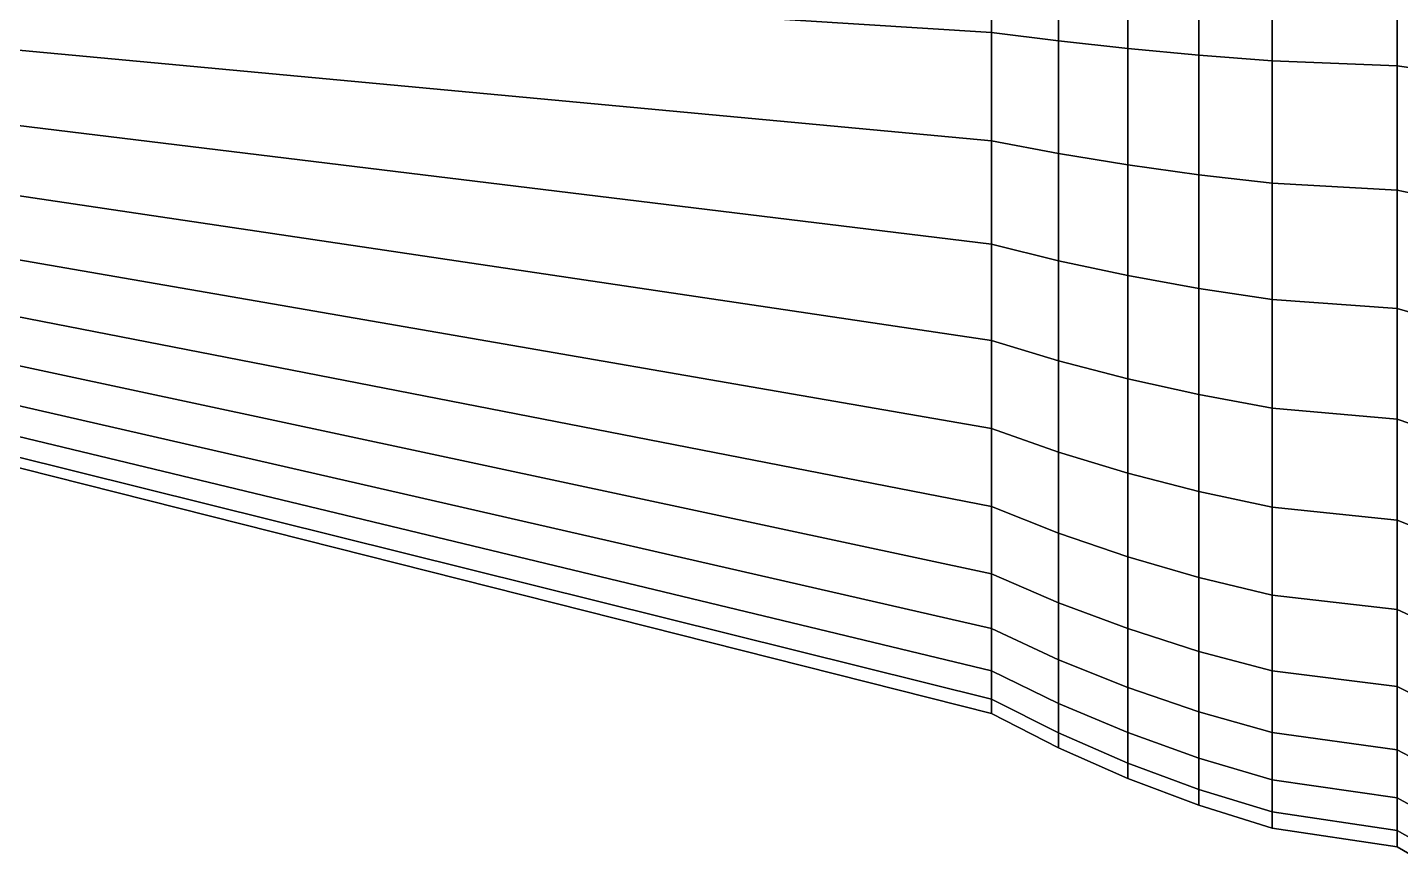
# Model space of a CAD drawing. Extents: x -4.7 to 8.2, y 0.4 to 1.1.
# Drawn here: x -4.263 to -3.8665, y 0.4541 to 0.695 of the extents above; entities that cross this region are included whole.
import ezdxf

# ---------------------------------------------------------------- set-up
doc = ezdxf.new("R2010")
doc.units = 0

msp = doc.modelspace()

# ---------------------------------------------------------------- linework, layer by layer
at = {"layer": 'polySurface8', "color": 253}
for points in [[(-3.9846, 0.72599, 1.9931), (-3.9846, 0.6936, 1.99928), (-4.39992, 0.71975, 2.10114), (-4.39992, 0.73917, 2.09744)], [(-3.9846, 0.6936, 2.50786), (-3.9846, 0.72599, 2.51403), (-4.39992, 0.73917, 2.4097), (-4.39992, 0.71975, 2.40599)], [(-3.96529, 0.72474, 1.98323), (-3.96529, 0.69113, 1.98965), (-3.9846, 0.6936, 1.99928), (-3.9846, 0.72599, 1.9931)], [(-3.96529, 0.69113, 2.51749), (-3.96529, 0.72474, 2.5239), (-3.9846, 0.72599, 2.51403), (-3.9846, 0.6936, 2.50786)], [(-3.94529, 0.72363, 1.97444), (-3.94529, 0.68892, 1.98106), (-3.96529, 0.69113, 1.98965), (-3.96529, 0.72474, 1.98323)], [(-3.94529, 0.68892, 2.52608), (-3.94529, 0.72363, 2.5327), (-3.96529, 0.72474, 2.5239), (-3.96529, 0.69113, 2.51749)], [(-3.9247, 0.72266, 1.96674), (-3.9247, 0.68699, 1.97354), (-3.94529, 0.68892, 1.98106), (-3.94529, 0.72363, 1.97444)], [(-3.9247, 0.68699, 2.53359), (-3.9247, 0.72266, 2.54039), (-3.94529, 0.72363, 2.5327), (-3.94529, 0.68892, 2.52608)], [(-3.90358, 0.72183, 1.96017), (-3.90358, 0.68535, 1.96713), (-3.9247, 0.68699, 1.97354), (-3.9247, 0.72266, 1.96674)], [(-3.90358, 0.68535, 2.54), (-3.90358, 0.72183, 2.54696), (-3.9247, 0.72266, 2.54039), (-3.9247, 0.68699, 2.53359)], [(-3.86749, 0.72114, 1.95477), (-3.86749, 0.68399, 1.96186), (-3.90358, 0.68535, 1.96713), (-3.90358, 0.72183, 1.96017)], [(-3.86749, 0.68399, 2.54528), (-3.86749, 0.72114, 2.55236), (-3.90358, 0.72183, 2.54696), (-3.90358, 0.68535, 2.54)], [(-3.9846, 0.6936, 1.99928), (-3.9846, 0.66224, 2.00947), (-4.39992, 0.70096, 2.10725), (-4.39992, 0.71975, 2.10114)], [(-3.9846, 0.66224, 2.49767), (-3.9846, 0.6936, 2.50786), (-4.39992, 0.71975, 2.40599), (-4.39992, 0.70096, 2.39989)], [(-3.86013, 0.72061, 1.9365), (-3.86013, 0.68293, 1.94402), (-3.86749, 0.68399, 1.96186), (-3.86749, 0.72114, 1.95477)], [(-3.86013, 0.68293, 2.56312), (-3.86013, 0.72061, 2.57064), (-3.86749, 0.72114, 2.55236), (-3.86749, 0.68399, 2.54528)], [(-3.9846, 0.66224, 2.00947), (-3.9846, 0.63241, 2.0235), (-4.39992, 0.68308, 2.11566), (-4.39992, 0.70096, 2.10725)], [(-3.9846, 0.63241, 2.48363), (-3.9846, 0.66224, 2.49767), (-4.39992, 0.70096, 2.39989), (-4.39992, 0.68308, 2.39147)], [(-3.96529, 0.69113, 1.98965), (-3.96529, 0.65858, 2.00022), (-3.9846, 0.66224, 2.00947), (-3.9846, 0.6936, 1.99928)], [(-3.96529, 0.65858, 2.50691), (-3.96529, 0.69113, 2.51749), (-3.9846, 0.6936, 2.50786), (-3.9846, 0.66224, 2.49767)], [(-3.94529, 0.68892, 1.98106), (-3.94529, 0.65532, 1.99197), (-3.96529, 0.65858, 2.00022), (-3.96529, 0.69113, 1.98965)], [(-3.94529, 0.65532, 2.51516), (-3.94529, 0.68892, 2.52608), (-3.96529, 0.69113, 2.51749), (-3.96529, 0.65858, 2.50691)], [(-3.9247, 0.68699, 1.97354), (-3.9247, 0.65246, 1.98476), (-3.94529, 0.65532, 1.99197), (-3.94529, 0.68892, 1.98106)], [(-3.9247, 0.65246, 2.52237), (-3.9247, 0.68699, 2.53359), (-3.94529, 0.68892, 2.52608), (-3.94529, 0.65532, 2.51516)], [(-3.90358, 0.68535, 1.96713), (-3.90358, 0.65003, 1.97861), (-3.9247, 0.65246, 1.98476), (-3.9247, 0.68699, 1.97354)], [(-3.90358, 0.65003, 2.52852), (-3.90358, 0.68535, 2.54), (-3.9247, 0.68699, 2.53359), (-3.9247, 0.65246, 2.52237)], [(-3.9846, 0.63241, 2.0235), (-3.9846, 0.60457, 2.04117), (-4.39992, 0.66639, 2.12625), (-4.39992, 0.68308, 2.11566)], [(-3.9846, 0.60457, 2.46596), (-3.9846, 0.63241, 2.48363), (-4.39992, 0.68308, 2.39147), (-4.39992, 0.66639, 2.38088)], [(-3.86749, 0.68399, 1.96186), (-3.86749, 0.64802, 1.97354), (-3.90358, 0.65003, 1.97861), (-3.90358, 0.68535, 1.96713)], [(-3.86749, 0.64802, 2.53359), (-3.86749, 0.68399, 2.54528), (-3.90358, 0.68535, 2.54), (-3.90358, 0.65003, 2.52852)], [(-3.86013, 0.68293, 1.94402), (-3.86013, 0.64645, 1.95642), (-3.86749, 0.64802, 1.97354), (-3.86749, 0.68399, 1.96186)], [(-3.86013, 0.64645, 2.55071), (-3.86013, 0.68293, 2.56312), (-3.86749, 0.68399, 2.54528), (-3.86749, 0.64802, 2.53359)], [(-3.9846, 0.60457, 2.04117), (-3.9846, 0.57917, 2.06218), (-4.39992, 0.65116, 2.13885), (-4.39992, 0.66639, 2.12625)], [(-3.9846, 0.57917, 2.44495), (-3.9846, 0.60457, 2.46596), (-4.39992, 0.66639, 2.38088), (-4.39992, 0.65116, 2.36828)], [(-3.96529, 0.65858, 2.00022), (-3.96529, 0.62762, 2.01479), (-3.9846, 0.63241, 2.0235), (-3.9846, 0.66224, 2.00947)], [(-3.96529, 0.62762, 2.49234), (-3.96529, 0.65858, 2.50691), (-3.9846, 0.66224, 2.49767), (-3.9846, 0.63241, 2.48363)], [(-3.94529, 0.65532, 1.99197), (-3.94529, 0.62335, 2.00702), (-3.96529, 0.62762, 2.01479), (-3.96529, 0.65858, 2.00022)], [(-3.94529, 0.62335, 2.50011), (-3.94529, 0.65532, 2.51516), (-3.96529, 0.65858, 2.50691), (-3.96529, 0.62762, 2.49234)], [(-3.9247, 0.65246, 1.98476), (-3.9247, 0.61961, 2.00022), (-3.94529, 0.62335, 2.00702), (-3.94529, 0.65532, 1.99197)], [(-3.9247, 0.61961, 2.50691), (-3.9247, 0.65246, 2.52237), (-3.94529, 0.65532, 2.51516), (-3.94529, 0.62335, 2.50011)], [(-3.9846, 0.57917, 2.06218), (-3.9846, 0.5566, 2.08622), (-4.39992, 0.63763, 2.15325), (-4.39992, 0.65116, 2.13885)], [(-3.9846, 0.5566, 2.42091), (-3.9846, 0.57917, 2.44495), (-4.39992, 0.65116, 2.36828), (-4.39992, 0.63763, 2.35388)], [(-3.90358, 0.65003, 1.97861), (-3.90358, 0.61642, 1.99442), (-3.9247, 0.61961, 2.00022), (-3.9247, 0.65246, 1.98476)], [(-3.90358, 0.61642, 2.51271), (-3.90358, 0.65003, 2.52852), (-3.9247, 0.65246, 2.52237), (-3.9247, 0.61961, 2.50691)], [(-3.86749, 0.64802, 1.97354), (-3.86749, 0.6138, 1.98965), (-3.90358, 0.61642, 1.99442), (-3.90358, 0.65003, 1.97861)], [(-3.86749, 0.6138, 2.51749), (-3.86749, 0.64802, 2.53359), (-3.90358, 0.65003, 2.52852), (-3.90358, 0.61642, 2.51271)], [(-3.86013, 0.64645, 1.95642), (-3.86013, 0.61175, 1.97351), (-3.86749, 0.6138, 1.98965), (-3.86749, 0.64802, 1.97354)], [(-3.86013, 0.61175, 2.53363), (-3.86013, 0.64645, 2.55071), (-3.86749, 0.64802, 2.53359), (-3.86749, 0.6138, 2.51749)], [(-3.9846, 0.5566, 2.08622), (-3.9846, 0.53722, 2.11289), (-4.39992, 0.62602, 2.16924), (-4.39992, 0.63763, 2.15325)], [(-3.9846, 0.53722, 2.39424), (-3.9846, 0.5566, 2.42091), (-4.39992, 0.63763, 2.35388), (-4.39992, 0.62602, 2.33789)], [(-3.96529, 0.62762, 2.01479), (-3.96529, 0.59873, 2.03313), (-3.9846, 0.60457, 2.04117), (-3.9846, 0.63241, 2.0235)], [(-3.96529, 0.59873, 2.47401), (-3.96529, 0.62762, 2.49234), (-3.9846, 0.63241, 2.48363), (-3.9846, 0.60457, 2.46596)], [(-3.94529, 0.62335, 2.00702), (-3.94529, 0.59352, 2.02595), (-3.96529, 0.59873, 2.03313), (-3.96529, 0.62762, 2.01479)], [(-3.94529, 0.59352, 2.48118), (-3.94529, 0.62335, 2.50011), (-3.96529, 0.62762, 2.49234), (-3.96529, 0.59873, 2.47401)], [(-3.9846, 0.53722, 2.11289), (-3.9846, 0.52134, 2.14178), (-4.39992, 0.6165, 2.18656), (-4.39992, 0.62602, 2.16924)], [(-3.9846, 0.52134, 2.36535), (-3.9846, 0.53722, 2.39424), (-4.39992, 0.62602, 2.33789), (-4.39992, 0.6165, 2.32057)], [(-3.9247, 0.61961, 2.00022), (-3.9247, 0.58896, 2.01967), (-3.94529, 0.59352, 2.02595), (-3.94529, 0.62335, 2.00702)], [(-3.9247, 0.58896, 2.48746), (-3.9247, 0.61961, 2.50691), (-3.94529, 0.62335, 2.50011), (-3.94529, 0.59352, 2.48118)], [(-3.90358, 0.61642, 1.99442), (-3.90358, 0.58507, 2.01432), (-3.9247, 0.58896, 2.01967), (-3.9247, 0.61961, 2.00022)], [(-3.90358, 0.58507, 2.49281), (-3.90358, 0.61642, 2.51271), (-3.9247, 0.61961, 2.50691), (-3.9247, 0.58896, 2.48746)], [(-3.9846, 0.52134, 2.14178), (-3.9846, 0.5092, 2.17244), (-4.39992, 0.60922, 2.20494), (-4.39992, 0.6165, 2.18656)], [(-3.9846, 0.5092, 2.33469), (-3.9846, 0.52134, 2.36535), (-4.39992, 0.6165, 2.32057), (-4.39992, 0.60922, 2.3022)], [(-3.86749, 0.6138, 1.98965), (-3.86749, 0.58186, 2.00991), (-3.90358, 0.58507, 2.01432), (-3.90358, 0.61642, 1.99442)], [(-3.86749, 0.58186, 2.49722), (-3.86749, 0.6138, 2.51749), (-3.90358, 0.61642, 2.51271), (-3.90358, 0.58507, 2.49281)], [(-3.86013, 0.61175, 1.97351), (-3.86013, 0.57936, 1.99501), (-3.86749, 0.58186, 2.00991), (-3.86749, 0.6138, 1.98965)], [(-3.86013, 0.57936, 2.51212), (-3.86013, 0.61175, 2.53363), (-3.86749, 0.6138, 2.51749), (-3.86749, 0.58186, 2.49722)], [(-3.9846, 0.5092, 2.17244), (-3.9846, 0.501, 2.20437), (-4.39992, 0.60431, 2.22408), (-4.39992, 0.60922, 2.20494)], [(-3.9846, 0.501, 2.30276), (-3.9846, 0.5092, 2.33469), (-4.39992, 0.60922, 2.3022), (-4.39992, 0.60431, 2.28305)], [(-3.9846, 0.501, 2.20437), (-3.9846, 0.49687, 2.23708), (-4.39992, 0.60183, 2.24368), (-4.39992, 0.60431, 2.22408)], [(-3.9846, 0.49687, 2.27005), (-3.9846, 0.501, 2.30276), (-4.39992, 0.60431, 2.28305), (-4.39992, 0.60183, 2.26345)], [(-3.96529, 0.59873, 2.03313), (-3.96529, 0.57236, 2.05494), (-3.9846, 0.57917, 2.06218), (-3.9846, 0.60457, 2.04117)], [(-3.96529, 0.57236, 2.4522), (-3.96529, 0.59873, 2.47401), (-3.9846, 0.60457, 2.46596), (-3.9846, 0.57917, 2.44495)], [(-3.9846, 0.49687, 2.23708), (-3.9846, 0.49687, 2.27005), (-4.39992, 0.60183, 2.26345), (-4.39992, 0.60183, 2.24368)], [(-3.94529, 0.59352, 2.02595), (-3.94529, 0.56629, 2.04847), (-3.96529, 0.57236, 2.05494), (-3.96529, 0.59873, 2.03313)], [(-3.94529, 0.56629, 2.45866), (-3.94529, 0.59352, 2.48118), (-3.96529, 0.59873, 2.47401), (-3.96529, 0.57236, 2.4522)], [(-3.9247, 0.58896, 2.01967), (-3.9247, 0.56098, 2.04282), (-3.94529, 0.56629, 2.04847), (-3.94529, 0.59352, 2.02595)], [(-3.9247, 0.56098, 2.46432), (-3.9247, 0.58896, 2.48746), (-3.94529, 0.59352, 2.48118), (-3.94529, 0.56629, 2.45866)], [(-3.90358, 0.58507, 2.01432), (-3.90358, 0.55645, 2.03799), (-3.9247, 0.56098, 2.04282), (-3.9247, 0.58896, 2.01967)], [(-3.90358, 0.55645, 2.46914), (-3.90358, 0.58507, 2.49281), (-3.9247, 0.58896, 2.48746), (-3.9247, 0.56098, 2.46432)], [(-3.86749, 0.58186, 2.00991), (-3.86749, 0.55272, 2.03402), (-3.90358, 0.55645, 2.03799), (-3.90358, 0.58507, 2.01432)], [(-3.86749, 0.55272, 2.47311), (-3.86749, 0.58186, 2.49722), (-3.90358, 0.58507, 2.49281), (-3.90358, 0.55645, 2.46914)], [(-3.96529, 0.57236, 2.05494), (-3.96529, 0.54894, 2.07988), (-3.9846, 0.5566, 2.08622), (-3.9846, 0.57917, 2.06218)], [(-3.96529, 0.54894, 2.42725), (-3.96529, 0.57236, 2.4522), (-3.9846, 0.57917, 2.44495), (-3.9846, 0.5566, 2.42091)], [(-3.86013, 0.57936, 1.99501), (-3.86013, 0.54981, 2.0206), (-3.86749, 0.55272, 2.03402), (-3.86749, 0.58186, 2.00991)], [(-3.86013, 0.54981, 2.48654), (-3.86013, 0.57936, 2.51212), (-3.86749, 0.58186, 2.49722), (-3.86749, 0.55272, 2.47311)], [(-3.94529, 0.56629, 2.04847), (-3.94529, 0.54211, 2.07423), (-3.96529, 0.54894, 2.07988), (-3.96529, 0.57236, 2.05494)], [(-3.94529, 0.54211, 2.43291), (-3.94529, 0.56629, 2.45866), (-3.96529, 0.57236, 2.4522), (-3.96529, 0.54894, 2.42725)], [(-3.9247, 0.56098, 2.04282), (-3.9247, 0.53613, 2.06928), (-3.94529, 0.54211, 2.07423), (-3.94529, 0.56629, 2.04847)], [(-3.9247, 0.53613, 2.43785), (-3.9247, 0.56098, 2.46432), (-3.94529, 0.56629, 2.45866), (-3.94529, 0.54211, 2.43291)], [(-3.90358, 0.55645, 2.03799), (-3.90358, 0.53103, 2.06507), (-3.9247, 0.53613, 2.06928), (-3.9247, 0.56098, 2.04282)], [(-3.90358, 0.53103, 2.44207), (-3.90358, 0.55645, 2.46914), (-3.9247, 0.56098, 2.46432), (-3.9247, 0.53613, 2.43785)], [(-3.96529, 0.54894, 2.07988), (-3.96529, 0.52883, 2.10756), (-3.9846, 0.53722, 2.11289), (-3.9846, 0.5566, 2.08622)], [(-3.96529, 0.52883, 2.39957), (-3.96529, 0.54894, 2.42725), (-3.9846, 0.5566, 2.42091), (-3.9846, 0.53722, 2.39424)], [(-3.86749, 0.55272, 2.03402), (-3.86749, 0.52683, 2.06159), (-3.90358, 0.53103, 2.06507), (-3.90358, 0.55645, 2.03799)], [(-3.86749, 0.52683, 2.44554), (-3.86749, 0.55272, 2.47311), (-3.90358, 0.55645, 2.46914), (-3.90358, 0.53103, 2.44207)], [(-3.86013, 0.54981, 2.0206), (-3.86013, 0.52355, 2.04985), (-3.86749, 0.52683, 2.06159), (-3.86749, 0.55272, 2.03402)], [(-3.86013, 0.52355, 2.45728), (-3.86013, 0.54981, 2.48654), (-3.86749, 0.55272, 2.47311), (-3.86749, 0.52683, 2.44554)], [(-3.94529, 0.54211, 2.07423), (-3.94529, 0.52134, 2.10281), (-3.96529, 0.52883, 2.10756), (-3.96529, 0.54894, 2.07988)], [(-3.94529, 0.52134, 2.40432), (-3.94529, 0.54211, 2.43291), (-3.96529, 0.54894, 2.42725), (-3.96529, 0.52883, 2.39957)], [(-3.9247, 0.53613, 2.06928), (-3.9247, 0.51479, 2.09866), (-3.94529, 0.52134, 2.10281), (-3.94529, 0.54211, 2.07423)], [(-3.9247, 0.51479, 2.40848), (-3.9247, 0.53613, 2.43785), (-3.94529, 0.54211, 2.43291), (-3.94529, 0.52134, 2.40432)], [(-3.96529, 0.52883, 2.10756), (-3.96529, 0.51234, 2.13755), (-3.9846, 0.52134, 2.14178), (-3.9846, 0.53722, 2.11289)], [(-3.96529, 0.51234, 2.36958), (-3.96529, 0.52883, 2.39957), (-3.9846, 0.53722, 2.39424), (-3.9846, 0.52134, 2.36535)], [(-3.90358, 0.53103, 2.06507), (-3.90358, 0.5092, 2.09511), (-3.9247, 0.51479, 2.09866), (-3.9247, 0.53613, 2.06928)], [(-3.90358, 0.5092, 2.41202), (-3.90358, 0.53103, 2.44207), (-3.9247, 0.53613, 2.43785), (-3.9247, 0.51479, 2.40848)], [(-3.94529, 0.52134, 2.10281), (-3.94529, 0.50432, 2.13377), (-3.96529, 0.51234, 2.13755), (-3.96529, 0.52883, 2.10756)], [(-3.94529, 0.50432, 2.37336), (-3.94529, 0.52134, 2.40432), (-3.96529, 0.52883, 2.39957), (-3.96529, 0.51234, 2.36958)], [(-3.86749, 0.52683, 2.06159), (-3.86749, 0.5046, 2.09219), (-3.90358, 0.5092, 2.09511), (-3.90358, 0.53103, 2.06507)], [(-3.86749, 0.5046, 2.41494), (-3.86749, 0.52683, 2.44554), (-3.90358, 0.53103, 2.44207), (-3.90358, 0.5092, 2.41202)], [(-3.86013, 0.52355, 2.04985), (-3.86013, 0.501, 2.08232), (-3.86749, 0.5046, 2.09219), (-3.86749, 0.52683, 2.06159)], [(-3.86013, 0.501, 2.42481), (-3.86013, 0.52355, 2.45728), (-3.86749, 0.52683, 2.44554), (-3.86749, 0.5046, 2.41494)], [(-3.96529, 0.51234, 2.13755), (-3.96529, 0.49975, 2.16937), (-3.9846, 0.5092, 2.17244), (-3.9846, 0.52134, 2.14178)], [(-3.96529, 0.49975, 2.33777), (-3.96529, 0.51234, 2.36958), (-3.9846, 0.52134, 2.36535), (-3.9846, 0.5092, 2.33469)], [(-3.9247, 0.51479, 2.09866), (-3.9247, 0.4973, 2.13047), (-3.94529, 0.50432, 2.13377), (-3.94529, 0.52134, 2.10281)], [(-3.9247, 0.4973, 2.37666), (-3.9247, 0.51479, 2.40848), (-3.94529, 0.52134, 2.40432), (-3.94529, 0.50432, 2.37336)], [(-3.94529, 0.50432, 2.13377), (-3.94529, 0.49131, 2.16662), (-3.96529, 0.49975, 2.16937), (-3.96529, 0.51234, 2.13755)], [(-3.94529, 0.49131, 2.34051), (-3.94529, 0.50432, 2.37336), (-3.96529, 0.51234, 2.36958), (-3.96529, 0.49975, 2.33777)], [(-3.90358, 0.5092, 2.09511), (-3.90358, 0.49131, 2.12765), (-3.9247, 0.4973, 2.13047), (-3.9247, 0.51479, 2.09866)], [(-3.90358, 0.49131, 2.37948), (-3.90358, 0.5092, 2.41202), (-3.9247, 0.51479, 2.40848), (-3.9247, 0.4973, 2.37666)], [(-3.96529, 0.49975, 2.16937), (-3.96529, 0.49124, 2.20251), (-3.9846, 0.501, 2.20437), (-3.9846, 0.5092, 2.17244)], [(-3.96529, 0.49124, 2.30462), (-3.96529, 0.49975, 2.33777), (-3.9846, 0.5092, 2.33469), (-3.9846, 0.501, 2.30276)], [(-3.86749, 0.5046, 2.09219), (-3.86749, 0.48638, 2.12533), (-3.90358, 0.49131, 2.12765), (-3.90358, 0.5092, 2.09511)], [(-3.86749, 0.48638, 2.3818), (-3.86749, 0.5046, 2.41494), (-3.90358, 0.5092, 2.41202), (-3.90358, 0.49131, 2.37948)], [(-3.9247, 0.4973, 2.13047), (-3.9247, 0.48393, 2.16423), (-3.94529, 0.49131, 2.16662), (-3.94529, 0.50432, 2.13377)], [(-3.9247, 0.48393, 2.34291), (-3.9247, 0.4973, 2.37666), (-3.94529, 0.50432, 2.37336), (-3.94529, 0.49131, 2.34051)], [(-3.86013, 0.501, 2.08232), (-3.86013, 0.48252, 2.11749), (-3.86749, 0.48638, 2.12533), (-3.86749, 0.5046, 2.09219)], [(-3.86013, 0.48252, 2.38964), (-3.86013, 0.501, 2.42481), (-3.86749, 0.5046, 2.41494), (-3.86749, 0.48638, 2.3818)], [(-3.96529, 0.49124, 2.20251), (-3.96529, 0.48695, 2.23646), (-3.9846, 0.49687, 2.23708), (-3.9846, 0.501, 2.20437)], [(-3.96529, 0.48695, 2.27068), (-3.96529, 0.49124, 2.30462), (-3.9846, 0.501, 2.30276), (-3.9846, 0.49687, 2.27005)], [(-3.94529, 0.49131, 2.16662), (-3.94529, 0.48252, 2.20085), (-3.96529, 0.49124, 2.20251), (-3.96529, 0.49975, 2.16937)], [(-3.94529, 0.48252, 2.30629), (-3.94529, 0.49131, 2.34051), (-3.96529, 0.49975, 2.33777), (-3.96529, 0.49124, 2.30462)], [(-3.96529, 0.48695, 2.23646), (-3.96529, 0.48695, 2.27068), (-3.9846, 0.49687, 2.27005), (-3.9846, 0.49687, 2.23708)], [(-3.90358, 0.49131, 2.12765), (-3.90358, 0.47764, 2.16218), (-3.9247, 0.48393, 2.16423), (-3.9247, 0.4973, 2.13047)], [(-3.90358, 0.47764, 2.34495), (-3.90358, 0.49131, 2.37948), (-3.9247, 0.4973, 2.37666), (-3.9247, 0.48393, 2.34291)], [(-3.94529, 0.48252, 2.20085), (-3.94529, 0.4781, 2.2359), (-3.96529, 0.48695, 2.23646), (-3.96529, 0.49124, 2.20251)], [(-3.94529, 0.4781, 2.27123), (-3.94529, 0.48252, 2.30629), (-3.96529, 0.49124, 2.30462), (-3.96529, 0.48695, 2.27068)], [(-3.9247, 0.48393, 2.16423), (-3.9247, 0.4749, 2.19939), (-3.94529, 0.48252, 2.20085), (-3.94529, 0.49131, 2.16662)], [(-3.9247, 0.4749, 2.30774), (-3.9247, 0.48393, 2.34291), (-3.94529, 0.49131, 2.34051), (-3.94529, 0.48252, 2.30629)], [(-3.86749, 0.48638, 2.12533), (-3.86749, 0.47246, 2.1605), (-3.90358, 0.47764, 2.16218), (-3.90358, 0.49131, 2.12765)], [(-3.86749, 0.47246, 2.34663), (-3.86749, 0.48638, 2.3818), (-3.90358, 0.49131, 2.37948), (-3.90358, 0.47764, 2.34495)], [(-3.94529, 0.4781, 2.2359), (-3.94529, 0.4781, 2.27123), (-3.96529, 0.48695, 2.27068), (-3.96529, 0.48695, 2.23646)], [(-3.90358, 0.47764, 2.16218), (-3.90358, 0.4684, 2.19815), (-3.9247, 0.4749, 2.19939), (-3.9247, 0.48393, 2.16423)], [(-3.90358, 0.4684, 2.30898), (-3.90358, 0.47764, 2.34495), (-3.9247, 0.48393, 2.34291), (-3.9247, 0.4749, 2.30774)], [(-3.86013, 0.48252, 2.11749), (-3.86013, 0.4684, 2.15481), (-3.86749, 0.47246, 2.1605), (-3.86749, 0.48638, 2.12533)], [(-3.86013, 0.4684, 2.35233), (-3.86013, 0.48252, 2.38964), (-3.86749, 0.48638, 2.3818), (-3.86749, 0.47246, 2.34663)], [(-3.9247, 0.4749, 2.19939), (-3.9247, 0.47035, 2.23541), (-3.94529, 0.4781, 2.2359), (-3.94529, 0.48252, 2.20085)], [(-3.9247, 0.47035, 2.27172), (-3.9247, 0.4749, 2.30774), (-3.94529, 0.48252, 2.30629), (-3.94529, 0.4781, 2.27123)], [(-3.9247, 0.47035, 2.23541), (-3.9247, 0.47035, 2.27172), (-3.94529, 0.4781, 2.27123), (-3.94529, 0.4781, 2.2359)], [(-3.86749, 0.47246, 2.1605), (-3.86749, 0.46305, 2.19713), (-3.90358, 0.4684, 2.19815), (-3.90358, 0.47764, 2.16218)], [(-3.86749, 0.46305, 2.31), (-3.86749, 0.47246, 2.34663), (-3.90358, 0.47764, 2.34495), (-3.90358, 0.4684, 2.30898)], [(-3.90358, 0.4684, 2.19815), (-3.90358, 0.46375, 2.235), (-3.9247, 0.47035, 2.23541), (-3.9247, 0.4749, 2.19939)], [(-3.90358, 0.46375, 2.27214), (-3.90358, 0.4684, 2.30898), (-3.9247, 0.4749, 2.30774), (-3.9247, 0.47035, 2.27172)], [(-3.86013, 0.4684, 2.15481), (-3.86013, 0.45887, 2.19368), (-3.86749, 0.46305, 2.19713), (-3.86749, 0.47246, 2.1605)], [(-3.86013, 0.45887, 2.31345), (-3.86013, 0.4684, 2.35233), (-3.86749, 0.47246, 2.34663), (-3.86749, 0.46305, 2.31)], [(-3.90358, 0.46375, 2.235), (-3.90358, 0.46375, 2.27214), (-3.9247, 0.47035, 2.27172), (-3.9247, 0.47035, 2.23541)], [(-3.86749, 0.46305, 2.19713), (-3.86749, 0.45831, 2.23466), (-3.90358, 0.46375, 2.235), (-3.90358, 0.4684, 2.19815)], [(-3.86749, 0.45831, 2.27248), (-3.86749, 0.46305, 2.31), (-3.90358, 0.4684, 2.30898), (-3.90358, 0.46375, 2.27214)], [(-3.86749, 0.45831, 2.23466), (-3.86749, 0.45831, 2.27248), (-3.90358, 0.46375, 2.27214), (-3.90358, 0.46375, 2.235)], [(-3.86013, 0.45887, 2.19368), (-3.86013, 0.45406, 2.2335), (-3.86749, 0.45831, 2.23466), (-3.86749, 0.46305, 2.19713)], [(-3.86013, 0.45406, 2.27363), (-3.86013, 0.45887, 2.31345), (-3.86749, 0.46305, 2.31), (-3.86749, 0.45831, 2.27248)], [(-3.86013, 0.45406, 2.2335), (-3.86013, 0.45406, 2.27363), (-3.86749, 0.45831, 2.27248), (-3.86749, 0.45831, 2.23466)]]:
    msp.add_3dface(points, dxfattribs=at)

doc.saveas('drawing.dxf')
